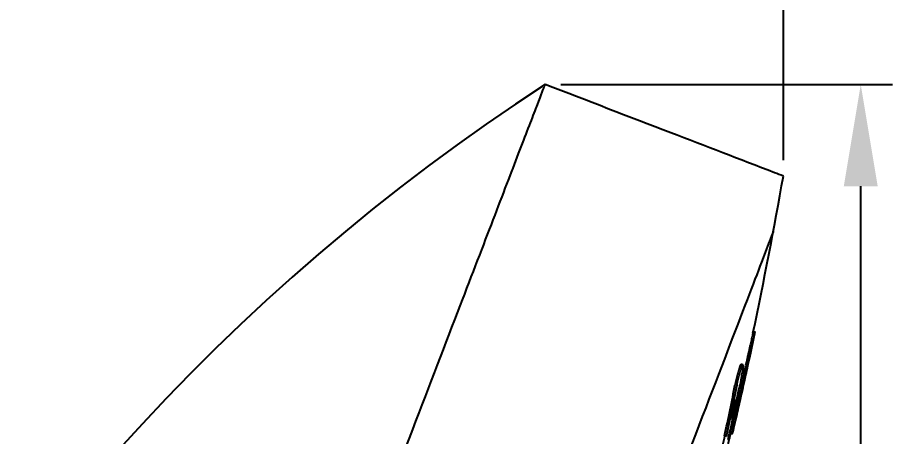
# Model space of a CAD drawing. Header units: millimetres. Extents: x 789 to 1209, y -1278 to -684.
# Drawn here: x 859.09 to 893.54, y -745.77 to -729.29 of the extents above; entities that cross this region are included whole.
import ezdxf

# ---------------------------------------------------------------- set-up
doc = ezdxf.new("R2010")
doc.units = ezdxf.units.MM
doc.header["$LTSCALE"] = 0.1
doc.layers.get('0').update_dxf_attribs({"lineweight": 13})
doc.layers.add('DIM', color=3, linetype='Continuous', lineweight=9)
doc.styles.get("Standard").update_dxf_attribs({"font": 'arial.ttf'})
doc.dimstyles.new('ISO-25', dxfattribs={"dimtxt": 2.5, "dimasz": 2.5, "dimexe": 1.25, "dimexo": 0.625, "dimtad": 1, "dimlfac": 1.333333, "dimtxsty": 'Standard', "dimcen": 2.5, "dimadec": 0, "dimazin": 0, "dimtfac": 1, "dimtmove": 0, "dimatfit": 3, "dimfxl": 0, "dimarcsym": 0})

# ---------------------------------------------------------------- blocks, each defined once
blk = doc.blocks.new('*D18')
at = {"layer": 'Defpoints', "color": 0}
for p in [(889.248, -721.665), (889.248, -735.525), (841.999, -806.746)]:
    blk.add_point(p, dxfattribs=at)
at = {"layer": 'DIM', "color": 0, "linetype": 'ByBlock', "lineweight": -2}
for p, q in [((841.999, -806.121), (841.999, -720.415)), ((889.248, -734.9), (889.248, -720.415)), ((845.999, -721.665), (885.248, -721.665))]:
    blk.add_line(p, q, dxfattribs=at)
at = {"layer": 'DIM', "color": 0}
for points in [[(845.999, -720.998), (845.999, -722.331), (841.999, -721.665)], [(885.248, -720.998), (885.248, -722.331), (889.248, -721.665)]]:
    blk.add_solid(points, dxfattribs=at)
at = {"layer": 'DIM', "color": 0, "insert": (865.623, -718.996), "char_height": 4, "attachment_point": 5}
blk.add_mtext('63', dxfattribs=at)
blk = doc.blocks.new('*D19')
at = {"layer": 'Defpoints', "color": 0}
for p in [(879.867, -731.925), (892.294, -731.925), (836.068, -950.146)]:
    blk.add_point(p, dxfattribs=at)
at = {"layer": 'DIM', "color": 0, "linetype": 'ByBlock', "lineweight": -2}
for p, q in [((880.492, -731.925), (893.544, -731.925)), ((892.294, -946.146), (892.294, -735.925)), ((836.693, -950.146), (893.544, -950.146))]:
    blk.add_line(p, q, dxfattribs=at)
at = {"layer": 'DIM', "color": 0}
for points in [[(891.627, -735.925), (892.961, -735.925), (892.294, -731.925)], [(891.627, -946.146), (892.961, -946.146), (892.294, -950.146)]]:
    blk.add_solid(points, dxfattribs=at)
at = {"layer": 'DIM', "color": 0, "insert": (889.627, -841.035), "char_height": 4, "attachment_point": 5, "rotation": 90}
blk.add_mtext('290', dxfattribs=at)

msp = doc.modelspace()

# ---------------------------------------------------------------- linework, layer by layer
at = {"color": 7, "linetype": 'Continuous'}
msp.add_line((888.848, -737.713), (864.483, -801.186), dxfattribs=at)
at = {"color": 7, "linetype": 'Continuous', "lineweight": 25}
for p, q in [((888.137, -741.667), (888.067, -741.64)), ((888.102, -741.808), (888.032, -741.781)), ((888.022, -742.177), (887.952, -742.15)), ((887.652, -742.958), (887.583, -742.932)), ((887.519, -743.326), (887.449, -743.299)), ((887.803, -743.213), (887.802, -743.213)), ((887.424, -743.737), (887.354, -743.71)), ((887.542, -744.37), (887.472, -744.343)), ((887.003, -745.774), (886.933, -745.747)), ((887.175, -745.649), (887.242, -745.675))]:
    msp.add_line(p, q, dxfattribs=at)
for centre, radius, start, end in [((925.221, -801.872), 83.365, 122.95922, 183.35148), ((702.363, -702.541), 189.773, 348.08936, 349.99072), ((702.363, -702.541), 189.847, 347.62115, 348.09008), ((704.265, -703.075), 187.798, 347.30558, 347.99068), ((704.285, -703.079), 187.851, 347.30235, 347.98725), ((728.97, -712.092), 161.509, 347.97256, 348.71052), ((729.111, -712.123), 161.438, 347.96868, 348.70695), ((729.468, -711.317), 161.358, 347.6247, 348.36262), ((702.363, -702.541), 189.847, 346.89848, 347.41103), ((702.363, -702.541), 189.773, 346.73139, 346.90144)]:
    msp.add_arc(centre, radius, start, end, dxfattribs=at)
for points, knots in [([(860.414, -782.601), (860.827, -781.527), (861.842, -778.882), (863.58, -774.355), (865.602, -769.087), (866.99, -765.469), (867.685, -763.661), (868.509, -761.513), (870.158, -757.218), (872.53, -751.039), (874.703, -745.377), (876.487, -740.729), (877.873, -737.12), (878.879, -734.499), (879.559, -732.727), (879.83, -732.022), (879.867, -731.925), (879.867, -731.925)], [0.7499608, 0.7499608, 0.7499608, 0.7499608, 0.7701071, 0.7973165, 0.8245259, 0.8517352, 0.8517352, 0.8517352, 0.8840602, 0.9163852, 0.9487102, 0.9810352, 1.0082446, 1.035454, 1.0626634, 1.0898727, 1.1017745, 1.1017745, 1.1017745, 1.1017745]), ([(889.248, -735.525), (889.132, -735.481), (889.017, -735.437), (888.902, -735.393), (887.539, -734.87), (884.528, -733.714), (881.516, -732.557), (879.867, -731.924)], [-0.03824, -0.03824, -0.03824, -0.03824, 0, 0, 0, 0.452483, 1, 1, 1, 1]), ([(888.848, -737.713), (888.848, -737.713), (888.692, -738.12), (888.08, -739.714), (887.624, -740.902), (886.446, -743.97), (885.725, -745.85), (884.071, -750.159), (883.138, -752.588), (881.133, -757.811), (880.061, -760.605), (877.857, -766.346), (876.726, -769.293), (874.491, -775.116), (873.386, -777.992), (871.289, -783.457), (870.296, -786.044), (869.395, -788.389)], [0, 0, 0, 0, 0.125, 0.125, 0.25, 0.25, 0.375, 0.375, 0.5, 0.5, 0.625, 0.625, 0.75, 0.75, 0.875, 0.875, 1, 1, 1, 1]), ([(888.06, -741.657), (888.06, -741.656), (888.06, -741.654), (888.041, -741.739), (888.032, -741.781)], [0, 0, 0, 0, 0.508033, 1, 1, 1, 1]), ([(888.102, -741.808), (888.116, -741.744), (888.136, -741.658), (888.131, -741.679), (888.13, -741.684)], [0, 0, 0, 0, 0.7511459, 1, 1, 1, 1]), ([(888.032, -741.781), (888.025, -741.814), (888.013, -741.867), (887.985, -741.999), (887.968, -742.075), (887.952, -742.15)], [0, 0, 0, 0, 0.5, 0.5, 1, 1, 1, 1]), ([(888.022, -742.177), (888.038, -742.102), (888.055, -742.026), (888.083, -741.895), (888.095, -741.841), (888.102, -741.808)], [0, 0, 0, 0, 0.5, 0.5, 1, 1, 1, 1]), ([(887.576, -742.951), (887.572, -742.947), (887.563, -742.935), (887.515, -743.072), (887.468, -743.235), (887.449, -743.299)], [0, 0, 0, 0, 0.257429, 0.706586, 1, 1, 1, 1]), ([(887.519, -743.326), (887.541, -743.248), (887.561, -743.182), (887.595, -743.073), (887.61, -743.03), (887.634, -742.973), (887.643, -742.958), (887.654, -742.956), (887.657, -742.969), (887.656, -743.023), (887.652, -743.063), (887.638, -743.168), (887.628, -743.233), (887.59, -743.458), (887.554, -743.65), (887.509, -743.866)], [0, 0, 0, 0, 0.125, 0.125, 0.25, 0.25, 0.375, 0.375, 0.5, 0.5, 0.625, 0.625, 0.75, 0.75, 1, 1, 1, 1]), ([(887.449, -743.299), (887.435, -743.349), (887.418, -743.416), (887.384, -743.563), (887.368, -743.64), (887.354, -743.71)], [0, 0, 0, 0, 0.5, 0.5, 1, 1, 1, 1]), ([(887.424, -743.737), (887.437, -743.667), (887.454, -743.59), (887.488, -743.443), (887.505, -743.376), (887.519, -743.326)], [0, 0, 0, 0, 0.5, 0.5, 1, 1, 1, 1]), ([(887.645, -743.921), (887.649, -743.903), (887.657, -743.867), (887.679, -743.771), (887.704, -743.656), (887.732, -743.53), (887.759, -743.409), (887.781, -743.311), (887.794, -743.252), (887.796, -743.241), (887.796, -743.24)], [0, 0, 0, 0, 0.138185, 0.276325, 0.415542, 0.556112, 0.697342, 0.838216, 0.977883, 1, 1, 1, 1]), ([(887.472, -744.343), (887.435, -744.506), (887.362, -744.832), (887.271, -745.233), (887.214, -745.484), (887.201, -745.536), (887.198, -745.549)], [0, 0, 0, 0, 0.301742, 0.604401, 0.905192, 1, 1, 1, 1]), ([(887.203, -745.065), (887.203, -745.046), (887.213, -744.988), (887.244, -744.829), (887.266, -744.729), (887.31, -744.543), (887.332, -744.458), (887.363, -744.351), (887.372, -744.332), (887.372, -744.371), (887.362, -744.429), (887.331, -744.587), (887.309, -744.686), (887.265, -744.874), (887.243, -744.959), (887.212, -745.065), (887.203, -745.085), (887.203, -745.065)], [0, 0, 0, 0, 0.125, 0.125, 0.25, 0.25, 0.375, 0.375, 0.5, 0.5, 0.625, 0.625, 0.75, 0.75, 0.875, 0.875, 1, 1, 1, 1]), ([(887.248, -745.657), (887.249, -745.658), (887.249, -745.658), (887.292, -745.474), (887.365, -745.152), (887.454, -744.76), (887.516, -744.485), (887.542, -744.37)], [0, 0, 0, 0, 0.152109, 0.378639, 0.606065, 0.835539, 1, 1, 1, 1]), ([(886.933, -745.747), (886.903, -745.894), (886.842, -746.187), (886.789, -746.489), (886.769, -746.646), (886.782, -746.634), (886.785, -746.63)], [0, 0, 0, 0, 0.291975, 0.584233, 0.874684, 1, 1, 1, 1])]:
    msp.add_open_spline(points, degree=3, knots=knots, dxfattribs=at)

# ---------------------------------------------------------------- dimensions: what is measured, and where the dimension line sits
at = {"layer": 'DIM'}
dim = msp.add_linear_dim(base=(889.248, -721.665), p1=(841.999, -806.746), p2=(889.248, -735.525), dimstyle='ISO-25', override={"dimtxt": 4, "dimasz": 4, "dimdec": 1, "dimlfac": 1.333333, "dimtdec": 1, "dimfxl": 1.25, "dimarcsym": 1}, dxfattribs=at)
dim.commit()
dim.dimension.update_dxf_attribs({"geometry": '*D18', "text_midpoint": (865.623, -718.996)})
dim = msp.add_linear_dim(base=(892.294, -731.925), p1=(836.068, -950.146), p2=(879.867, -731.925), angle=90, text='290', dimstyle='ISO-25', override={"dimtxt": 4, "dimasz": 4, "dimdec": 1, "dimlfac": 1.333333, "dimtdec": 1, "dimfxl": 1.25, "dimarcsym": 1}, dxfattribs=at)
dim.commit()
dim.dimension.update_dxf_attribs({"geometry": '*D19', "text_midpoint": (889.627, -841.035)})

doc.saveas('drawing.dxf')
